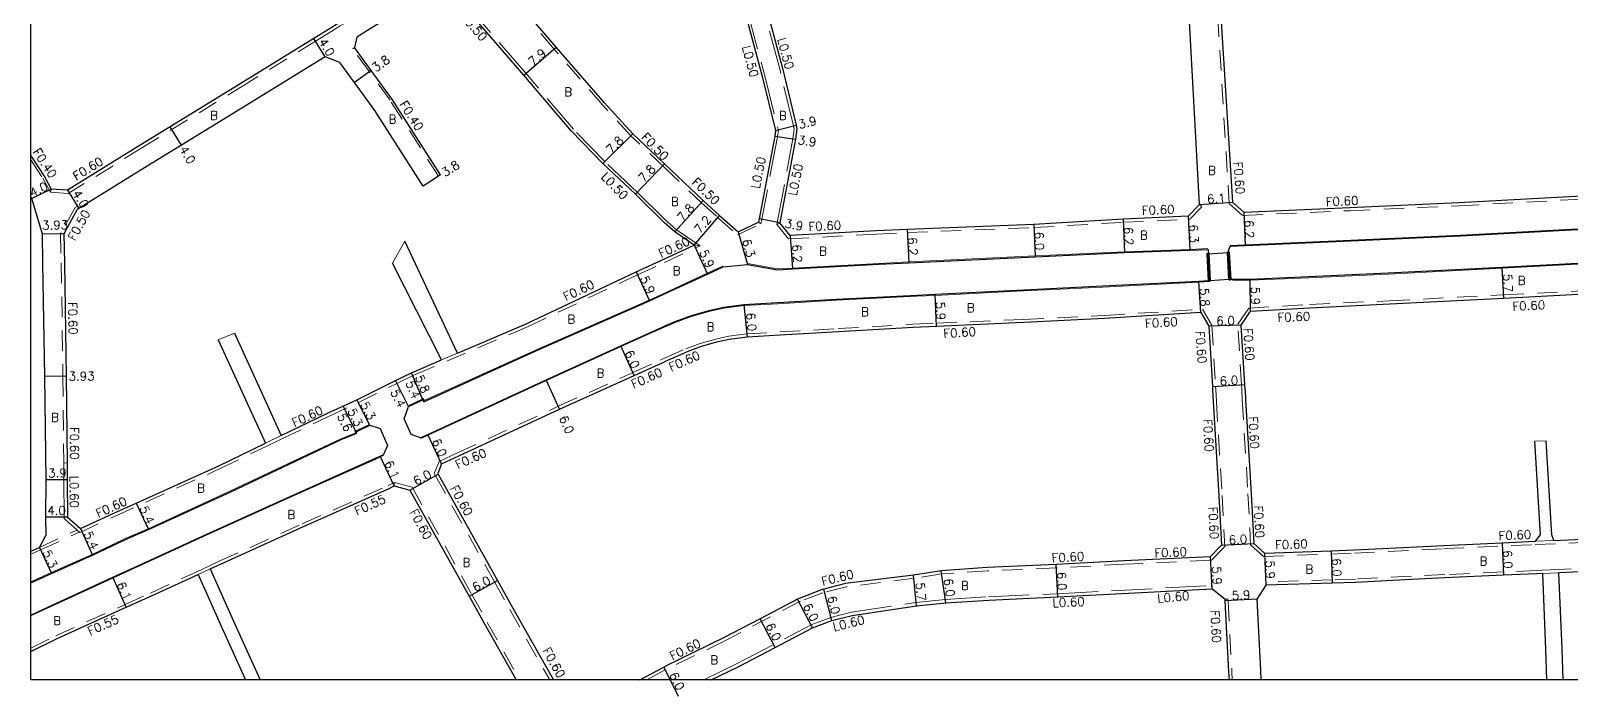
# Model space of a CAD drawing. Header units: metres. Extents: x -1600 to -800, y -111003 to -110400.
# Drawn here: x -1600 to -1315.1, y -111003 to -110879.9 of the extents above; entities that cross this region are included whole.
import ezdxf

# ---------------------------------------------------------------- set-up
doc = ezdxf.new("R2010")
doc.units = ezdxf.units.M
doc.header["$LTSCALE"] = 2.5
doc.linetypes.add('22320', pattern=[2.5, 1.5, -1])
doc.linetypes.add('2233000', pattern=[4, 3, -1])
for name, color, linetype, lineweight in [('2101000', 177, 'Continuous', 30), ('2101001', 1, 'Continuous', 30), ('2102000', 191, 'Continuous', 30), ('2102001', 191, 'Continuous', 9), ('2203000', 5, 'Continuous', 50), ('2232000', 4, '22320', 9), ('2233000', 62, '2233000', 9), ('6132000', 1, '61320', 9), ('9201100', 215, 'Continuous', 30), ('9203500', 155, 'Continuous', 30)]:
    doc.layers.add(name, color=color, linetype=linetype, lineweight=lineweight)
for name, color, linetype in [('9201500', 222, 'Continuous'), ('9202100', 82, 'Continuous'), ('9301100', 77, 'Continuous'), ('999', 7, 'Continuous')]:
    doc.layers.add(name, color=color, linetype=linetype)
doc.styles.add('Dm_Anotation', font='txt.shx', dxfattribs={"bigfont": 'pscdm.shx'})
doc.linetypes.add('61320', pattern='A,0,[3,dmdr.shx,S=0.25,R=0,X=0,Y=0],1.5,[3,dmdr.shx,S=0.25,R=0,X=0,Y=0]', length=1.5)

msp = doc.modelspace()

# ---------------------------------------------------------------- linework, layer by layer
at = {"layer": '2101000'}
for points in [[(-1482.79, -110798.83), (-1482.56, -110798.79), (-1479.16, -110814.89), (-1478.46, -110818.91), (-1475.66, -110834.99), (-1475.35, -110848.55), (-1474.79, -110855.31), (-1474.56, -110856.95), (-1473.77, -110859.74), (-1469.72, -110870.44), (-1468.02, -110876.18), (-1464.82, -110888.14), (-1462.26, -110898.35), (-1462.42, -110899.44), (-1465.28, -110914.69), (-1465.41, -110915.3)], [(-1493.93, -110893.27), (-1502.85, -110882.97), (-1517.48, -110865.84), (-1520.12, -110862.77), (-1522.53, -110859.97), (-1532.25, -110848.7), (-1540.61, -110839.01), (-1553.43, -110824.63)], [(-1381.69, -110850.72), (-1381.07, -110858.54), (-1377.78, -110911.6), (-1375.68, -110913.46), (-1356.05, -110912.6), (-1335.92, -110911.69), (-1314.31, -110910.52), (-1303.69, -110909.96), (-1294.6, -110909.58), (-1279.41, -110908.83), (-1270.8, -110908.33), (-1260.9, -110907.79), (-1245.59, -110906.96), (-1231.73, -110906.2)], [(-1385.96, -110914.22), (-1383.86, -110912.08), (-1386.76, -110858.94), (-1387.31, -110851.9)], [(-1526.18, -110867.99), (-1527.16, -110868.6), (-1531.83, -110871.51), (-1543.08, -110878.51), (-1544.63, -110879.48), (-1547.66, -110881.34), (-1560.68, -110889.35), (-1574.21, -110897.66), (-1579.79, -110901.09), (-1593.22, -110909.4), (-1596.21, -110909.19)], [(-1523.59, -110871), (-1525.09, -110871.93), (-1529.76, -110874.81), (-1529.71, -110874.9), (-1539.7, -110881.12)], [(-1500.01, -110898.46), (-1508.85, -110888.12), (-1523.54, -110871.06), (-1523.59, -110871)], [(-1464.15, -110875.15), (-1460.95, -110887.1), (-1458.48, -110897.4), (-1458.32, -110898.06), (-1458.56, -110900), (-1461.46, -110915.47)], [(-1524.25, -110906.59), (-1533.24, -110892.52), (-1537.05, -110887.28), (-1540.15, -110883.03)], [(-1545.57, -110884.75), (-1558.59, -110892.76), (-1572.12, -110901.07), (-1577.69, -110904.49), (-1591.11, -110912.8), (-1591.44, -110913), (-1593.89, -110917.47), (-1593.78, -110922.86), (-1593.45, -110943.84), (-1593.3, -110959.87), (-1593.27, -110962.96), (-1593.21, -110969.87), (-1590.82, -110972), (-1584.66, -110969.18), (-1580.49, -110967.29), (-1565.24, -110960.37), (-1556.6, -110956.21)], [(-1542.85, -110885.77), (-1545.57, -110884.75)], [(-1527.46, -110908.64), (-1536.38, -110894.66), (-1540.13, -110889.51), (-1542.85, -110885.77)], [(-1482.8, -110904.51), (-1488.67, -110898.98), (-1493.93, -110893.27)], [(-1482.8, -110915.46), (-1488.2, -110910.14), (-1494.21, -110904.47), (-1500.01, -110898.46)], [(-1600, -110903.04), (-1597.42, -110906.97), (-1596.21, -110909.19)], [(-1482.8, -110904.51), (-1475.66, -110911.34), (-1472.64, -110914.07), (-1469.21, -110917.09), (-1465.41, -110915.3)], [(-1598.4, -110975.48), (-1597.18, -110973.18), (-1597.21, -110969.9), (-1597.17, -110962.98), (-1597.38, -110943.89), (-1597.78, -110922.94), (-1597.82, -110917.55), (-1599.8, -110910.95), (-1600, -110910.59)], [(-1385.96, -110914.22), (-1398, -110914.75), (-1414.52, -110915.74), (-1437.95, -110916.65), (-1443.65, -110916.94), (-1459.57, -110917.8), (-1461.46, -110915.47)], [(-1378.22, -110919.77), (-1375.41, -110919.65), (-1355.86, -110918.8), (-1335.58, -110917.88), (-1313.9, -110916.71), (-1303.38, -110916.25), (-1294.26, -110915.74), (-1270.44, -110914.62), (-1260.55, -110913.98), (-1245.22, -110913.15), (-1231.3, -110912.18), (-1226.68, -110911.87)], [(-1477.3, -110919.56), (-1480.89, -110917.12), (-1482.8, -110915.46)], [(-1482.8, -110922.1), (-1477.3, -110919.56)], [(-1378.36, -110925.93), (-1378.62, -110920.94), (-1378.22, -110919.77)], [(-1223.99, -110918.33), (-1230.61, -110918.65), (-1238.55, -110919.04), (-1257.48, -110920.14), (-1273.47, -110921.06), (-1282.91, -110921.42), (-1292.93, -110921.92), (-1311.63, -110922.83), (-1327.88, -110923.68), (-1349, -110924.77), (-1363.65, -110925.45), (-1374.48, -110925.91), (-1378.36, -110925.93)], [(-1521.11, -110939.56), (-1508.38, -110934.12), (-1488.05, -110924.52), (-1482.8, -110922.1)], [(-1482.8, -110928.6), (-1474.83, -110924.92), (-1471.96, -110923.59), (-1467.44, -110923.14), (-1461.93, -110924.13), (-1459.12, -110923.98), (-1443.14, -110923.12), (-1437.64, -110922.84), (-1414.27, -110921.73), (-1397.73, -110920.94), (-1385.67, -110920.52), (-1382.25, -110920.37), (-1382.21, -110921.17)], [(-1381.95, -110926.16), (-1382.21, -110921.17)], [(-1485.58, -110929.88), (-1482.8, -110928.6)], [(-1381.95, -110926.16), (-1382.15, -110926.17), (-1384, -110926.27), (-1401.74, -110927.18), (-1417.58, -110927.96), (-1432.78, -110928.72), (-1436.14, -110928.89), (-1451, -110929.63), (-1461.83, -110930.25), (-1468.12, -110930.6), (-1471.85, -110931.1), (-1474.63, -110931.7), (-1477.89, -110932.63), (-1480.88, -110933.73), (-1482.8, -110934.58)], [(-1375.45, -110946.31), (-1375.5, -110945.35), (-1376.15, -110934.38), (-1374.43, -110931.8), (-1363.46, -110931.15), (-1348.67, -110930.46), (-1327.59, -110929.37), (-1311.49, -110928.53), (-1291.77, -110927.57), (-1282.66, -110927.12)], [(-1530.13, -110949.45), (-1527.48, -110948.16), (-1527.32, -110948.53), (-1506.2, -110938.95), (-1485.58, -110929.88)], [(-1383.64, -110932.06), (-1401.41, -110933.16), (-1416.35, -110933.9), (-1432.49, -110934.61), (-1436.82, -110934.81), (-1450.63, -110935.61), (-1461.43, -110936.23), (-1467.54, -110936.57), (-1470.83, -110937.02), (-1473.18, -110937.52), (-1476.03, -110938.34), (-1478.63, -110939.29), (-1482.8, -110941.14)], [(-1383.64, -110932.06), (-1382.15, -110934.55), (-1381.49, -110945.71), (-1381.46, -110946.31)], [(-1527.94, -110955.23), (-1526.57, -110954.59), (-1523.39, -110953.11), (-1504.7, -110944.48), (-1490.88, -110938.22), (-1485.83, -110935.93), (-1482.8, -110934.58)], [(-1553.69, -110954.81), (-1545.23, -110950.73), (-1539.69, -110948.16), (-1532.55, -110944.62), (-1529.61, -110943.2), (-1524.03, -110940.81)], [(-1524.02, -110960.03), (-1520.86, -110958.55), (-1502.21, -110949.94), (-1488.4, -110943.68), (-1483.37, -110941.4), (-1482.8, -110941.14)], [(-1381.46, -110946.31), (-1381.34, -110948.47), (-1380.29, -110965.95), (-1379.81, -110975.08), (-1381.89, -110977.24), (-1397.77, -110978), (-1410.39, -110978.67), (-1423.11, -110979.23), (-1431.63, -110979.8), (-1436.73, -110980.6), (-1449.32, -110982.19), (-1453.33, -110983.2), (-1453.68, -110983.29), (-1457.88, -110984.91), (-1458.19, -110985.07), (-1465.11, -110988.68), (-1471.91, -110992.23), (-1482.76, -110997.53), (-1482.8, -110997.55)], [(-1375.45, -110946.31), (-1375.35, -110948.11), (-1374.31, -110965.55), (-1373.82, -110974.76), (-1371.82, -110976.58), (-1359.5, -110976.11), (-1355.24, -110975.95), (-1344.94, -110975.43), (-1338.74, -110975.12), (-1327.91, -110974.63), (-1321.8, -110974.36), (-1321.71, -110974.36)], [(-1600, -110982.04), (-1596.19, -110980.3), (-1588.57, -110976.91), (-1582.47, -110974), (-1578.26, -110972.2), (-1563.02, -110965.18), (-1542.59, -110955.54), (-1539.72, -110954.35), (-1539.85, -110954.08), (-1537.28, -110952.89)], [(-1600, -110988), (-1597.64, -110986.89), (-1584.86, -110981.01), (-1580.19, -110978.9), (-1567.47, -110973.01), (-1552.06, -110966.06), (-1536.25, -110959.01), (-1535.37, -110958.6), (-1534.75, -110958.32)], [(-1524.02, -110960.03), (-1524.73, -110961.79), (-1524.64, -110961.96), (-1513.71, -110981.59), (-1510.87, -110986.71), (-1503.35, -111000)], [(-1566.81, -110979.43), (-1564.93, -110978.56), (-1549.56, -110971.63), (-1533.72, -110964.56), (-1532.78, -110964.12)], [(-1532.78, -110964.12), (-1529.88, -110964.87), (-1518.96, -110984.51), (-1516.1, -110989.64), (-1510.24, -111000)], [(-1318.32, -110974.21), (-1306.44, -110973.68), (-1302.92, -110973.53), (-1302.86, -110973.53), (-1285.57, -110972.65), (-1280.93, -110972.33), (-1280.46, -110972.3)], [(-1600, -110976.21), (-1598.4, -110975.48)], [(-1278.19, -110980.37), (-1280.52, -110978.32), (-1285.22, -110978.64), (-1302.61, -110979.52), (-1317.45, -110980.18)], [(-1600, -110994.76), (-1595.13, -110992.34), (-1582.35, -110986.57), (-1577.65, -110984.45), (-1569.08, -110980.48)], [(-1371.6, -110982.48), (-1373.29, -110985.07)], [(-1320.45, -110980.31), (-1321.46, -110980.35), (-1327.64, -110980.63), (-1338.47, -110981.11), (-1344.64, -110981.42), (-1354.99, -110981.95), (-1359.31, -110982.11), (-1371.6, -110982.48)], [(-1474.15, -111000), (-1469.2, -110997.58), (-1462.34, -110994), (-1455.42, -110990.39), (-1451.86, -110989.02), (-1448.13, -110988.08), (-1436.22, -110986.28), (-1430.79, -110985.74), (-1422.83, -110985.22), (-1410.07, -110984.66), (-1381.61, -110983.14)], [(-1379.2, -110985.09), (-1381.61, -110983.14)], [(-1379.2, -110985.09), (-1379.18, -110985.39), (-1378.48, -110998.5), (-1378.41, -111000)], [(-1373.29, -110985.07), (-1372.58, -110998.24), (-1372.5, -111000)], [(-1487.36, -111000), (-1482.95, -110997.62), (-1482.8, -110997.55)]]:
    msp.add_lwpolyline(points, dxfattribs=at)
at = {"layer": '2101000', "flags": 128}
msp.add_lwpolyline([(-1539.7, -110881.12), (-1540.15, -110883.03)], dxfattribs=at)
at = {"layer": '2101001'}
msp.add_lwpolyline([(-1524.25, -110906.59), (-1524.59, -110906.81), (-1527.46, -110908.64)], dxfattribs=at)
at = {"layer": '2102000'}
for points in [[(-1521.11, -110939.56), (-1530.86, -110918.84)], [(-1524.03, -110940.81), (-1533.08, -110922.92)], [(-1565.33, -110937.1), (-1556.6, -110956.21)], [(-1562.35, -110935.87), (-1553.69, -110954.81)], [(-1527.94, -110955.23), (-1529.66, -110954.61), (-1530.93, -110951.73), (-1530.13, -110949.45)], [(-1537.28, -110952.89), (-1535.4, -110953.52), (-1534.04, -110956.61), (-1534.75, -110958.32)], [(-1321.71, -110974.36), (-1320.8, -110973.19), (-1321.83, -110955.84)], [(-1318.32, -110974.21), (-1318.73, -110973.14), (-1319.77, -110955.79)], [(-1566.81, -110979.43), (-1562.49, -110989.11), (-1557.56, -111000)], [(-1569.08, -110980.48), (-1564.74, -110990.21), (-1560.31, -111000)], [(-1320.45, -110980.31), (-1319.85, -110994.32), (-1319.69, -111000)], [(-1317.45, -110980.18), (-1316.85, -110994.25), (-1316.68, -111000)]]:
    msp.add_lwpolyline(points, dxfattribs=at)
at = {"layer": '2102001'}
for points in [[(-1533.08, -110922.92), (-1530.86, -110918.84)], [(-1565.33, -110937.1), (-1562.35, -110935.87)], [(-1319.77, -110955.79), (-1321.83, -110955.84)]]:
    msp.add_lwpolyline(points, dxfattribs=at)
at = {"layer": '2203000'}
for points in [[(-1382.15, -110926.17), (-1382.41, -110921.18), (-1382.21, -110921.17), (-1381.95, -110926.16)], [(-1378.36, -110925.93), (-1378.62, -110920.94), (-1378.42, -110920.93), (-1378.16, -110925.93)]]:
    msp.add_lwpolyline(points, close=True, dxfattribs=at)
at = {"layer": '2232000'}
for points in [[(-1382.51, -110847.87), (-1381.67, -110858.58), (-1378.36, -110911.88), (-1375.9, -110914.07)], [(-1494.3, -110893.6), (-1503.23, -110883.3), (-1517.86, -110866.16), (-1520.5, -110863.09), (-1522.91, -110860.3), (-1532.63, -110849.02)], [(-1525.86, -110868.5), (-1526.84, -110869.11), (-1531.52, -110872.02), (-1542.76, -110879.02), (-1544.32, -110879.99), (-1547.35, -110881.85), (-1560.37, -110889.86), (-1579.47, -110901.6), (-1593.07, -110910.01), (-1596.34, -110909.78)], [(-1524.59, -110906.81), (-1533.57, -110892.75), (-1537.38, -110887.51), (-1540.47, -110883.27)], [(-1482.8, -110905.21), (-1489.03, -110899.33), (-1494.3, -110893.6)], [(-1600, -110903.77), (-1597.77, -110907.18), (-1596.34, -110909.78)], [(-1482.8, -110905.21), (-1476, -110911.71), (-1472.98, -110914.44), (-1469.29, -110917.68), (-1464.97, -110915.65)], [(-1375.9, -110914.07), (-1356.03, -110913.2), (-1335.89, -110912.29), (-1314.28, -110911.12), (-1303.66, -110910.56), (-1294.57, -110910.18), (-1279.38, -110909.43), (-1270.77, -110908.93), (-1260.87, -110908.39), (-1245.55, -110907.55), (-1231.39, -110906.78)], [(-1596.34, -110909.78), (-1596.21, -110909.19)], [(-1591.38, -110912.38), (-1591.81, -110912.64), (-1594.4, -110917.35)], [(-1591.11, -110912.8), (-1591.38, -110912.38)], [(-1461.46, -110915.47), (-1462.02, -110915.73), (-1459.85, -110918.41), (-1443.62, -110917.54), (-1437.93, -110917.25), (-1414.49, -110916.34), (-1397.97, -110915.35), (-1385.69, -110914.81), (-1383.43, -110912.5), (-1383.86, -110912.08)], [(-1594.5, -110917.32), (-1594.4, -110917.35), (-1593.89, -110917.47)], [(-1594.5, -110917.32), (-1594.38, -110922.87), (-1594.05, -110943.85), (-1593.9, -110959.88)], [(-1465.41, -110915.3), (-1464.97, -110915.65)], [(-1482.8, -110922.76), (-1476.19, -110919.71)], [(-1477.3, -110919.56), (-1476.19, -110919.71)], [(-1593.81, -110969.88), (-1593.81, -110970.14), (-1591.42, -110972.27), (-1591.01, -110972.64), (-1590.93, -110972.71), (-1584.42, -110969.72), (-1564.99, -110960.91), (-1556.34, -110956.75), (-1553.43, -110955.35), (-1544.95, -110951.27), (-1539.43, -110948.7), (-1539.42, -110948.7), (-1532.28, -110945.16), (-1528.83, -110943.49), (-1508.14, -110934.67), (-1487.8, -110925.07), (-1482.8, -110922.76)], [(-1374.76, -110931.22), (-1363.5, -110930.55), (-1348.7, -110929.86), (-1327.62, -110928.77), (-1311.52, -110927.93), (-1291.79, -110926.97), (-1282.38, -110926.5)], [(-1482.8, -110940.49), (-1478.86, -110938.74), (-1476.21, -110937.77), (-1473.33, -110936.94), (-1470.93, -110936.43), (-1467.6, -110935.98), (-1461.46, -110935.63), (-1450.67, -110935.02), (-1436.85, -110934.21), (-1432.52, -110934.01), (-1416.38, -110933.31), (-1401.44, -110932.57), (-1383.31, -110931.43), (-1381.56, -110934.36), (-1380.9, -110945.67), (-1380.86, -110946.31)], [(-1376.05, -110946.31), (-1376.1, -110945.39), (-1376.76, -110934.22), (-1374.76, -110931.22)], [(-1524.03, -110940.81), (-1521.11, -110939.56)], [(-1524.49, -110959.58), (-1521.12, -110958), (-1502.46, -110949.39), (-1488.65, -110943.13), (-1483.61, -110940.85), (-1482.8, -110940.49)], [(-1380.86, -110946.31), (-1380.74, -110948.43), (-1379.69, -110965.91), (-1379.2, -110975.31), (-1381.62, -110977.83), (-1381.86, -110977.84), (-1397.73, -110978.6), (-1410.35, -110979.27), (-1423.09, -110979.83), (-1431.58, -110980.4), (-1436.65, -110981.2), (-1449.2, -110982.78), (-1453.5, -110983.86), (-1457.64, -110985.45), (-1471.64, -110992.76), (-1482.8, -110998.22)], [(-1376.05, -110946.31), (-1375.95, -110948.14), (-1374.91, -110965.58), (-1374.41, -110975.04), (-1372.05, -110977.19), (-1355.22, -110976.55), (-1338.71, -110975.72), (-1321.78, -110974.96), (-1302.83, -110974.13), (-1285.54, -110973.25), (-1280.16, -110972.88)], [(-1556.6, -110956.21), (-1553.69, -110954.81)], [(-1593.9, -110959.88), (-1593.3, -110959.87)], [(-1524.49, -110959.58), (-1525.39, -110961.83), (-1525.16, -110962.25), (-1514.24, -110981.88), (-1511.39, -110987), (-1504.04, -111000)], [(-1600, -110994.14), (-1595.37, -110991.84), (-1582.58, -110986.07), (-1577.88, -110983.95), (-1569.31, -110979.98), (-1567.05, -110978.93), (-1565.16, -110978.06), (-1549.79, -110971.13), (-1533.94, -110964.06), (-1532.77, -110963.51)], [(-1532.78, -110964.12), (-1532.77, -110963.51)], [(-1532.77, -110963.51), (-1529.48, -110964.36), (-1518.43, -110984.21), (-1515.58, -110989.35), (-1509.55, -111000)], [(-1593.21, -110969.87), (-1593.81, -110969.88)], [(-1598.4, -110975.48), (-1591.42, -110972.27)], [(-1598.19, -110975.93), (-1591.01, -110972.64)], [(-1321.71, -110974.36), (-1318.32, -110974.21)], [(-1600, -110976.76), (-1598.19, -110975.93)], [(-1569.08, -110980.48), (-1566.81, -110979.43)], [(-1277.61, -110980.08), (-1280.31, -110977.7), (-1285.25, -110978.05), (-1302.64, -110978.92), (-1317.48, -110979.58), (-1320.48, -110979.71), (-1321.48, -110979.75), (-1327.67, -110980.03), (-1338.5, -110980.51), (-1344.67, -110980.82), (-1355.02, -110981.35), (-1359.33, -110981.51), (-1371.62, -110981.88)], [(-1371.62, -110981.88), (-1371.6, -110982.48)], [(-1320.45, -110980.31), (-1317.45, -110980.18)], [(-1378.6, -110985.05), (-1379.2, -110985.09)], [(-1378.6, -110985.05), (-1378.58, -110985.36), (-1377.88, -110998.47), (-1377.81, -111000)], [(-1486.1, -111000), (-1482.8, -110998.22)]]:
    msp.add_lwpolyline(points, dxfattribs=at)
at = {"layer": '2232000', "flags": 128}
msp.add_lwpolyline([(-1540.47, -110883.27), (-1540.15, -110883.03)], dxfattribs=at)
at = {"layer": '2233000'}
for points in [[(-1482.08, -110798.65), (-1478.67, -110814.8), (-1477.97, -110818.83), (-1475.16, -110834.95), (-1474.85, -110848.54), (-1474.85, -110848.51), (-1474.3, -110855.25), (-1474.07, -110856.84), (-1473.29, -110859.58), (-1469.24, -110870.28), (-1467.53, -110876.05), (-1464.33, -110888.01), (-1461.75, -110898.32), (-1461.93, -110899.52), (-1464.79, -110914.78), (-1464.97, -110915.65)], [(-1499.64, -110898.13), (-1508.47, -110887.79), (-1523.16, -110870.73), (-1523.21, -110870.67)], [(-1462.02, -110915.73), (-1459.06, -110899.93), (-1458.83, -110898.09), (-1458.96, -110897.52), (-1461.44, -110887.23), (-1464.69, -110875.07), (-1463.08, -110872.41), (-1462.65, -110872.67)], [(-1482.8, -110914.79), (-1487.85, -110909.79), (-1493.85, -110904.12), (-1499.64, -110898.13)], [(-1476.19, -110919.71), (-1480.59, -110916.72), (-1482.8, -110914.79)], [(-1593.9, -110959.88), (-1593.87, -110962.96), (-1593.81, -110969.88)], [(-1475.52, -111000), (-1469.47, -110997.04), (-1455.67, -110989.84), (-1452.04, -110988.45), (-1448.25, -110987.49), (-1436.31, -110985.69), (-1430.84, -110985.14), (-1422.86, -110984.62), (-1410.11, -110984.06), (-1410.11, -110984.06), (-1381.64, -110982.54)], [(-1381.64, -110982.54), (-1381.61, -110983.14)]]:
    msp.add_lwpolyline(points, dxfattribs=at)
at = {"layer": '6132000'}
for points in [[(-1378.22, -110919.62), (-1375.42, -110919.5), (-1355.86, -110918.65), (-1335.59, -110917.73), (-1313.91, -110916.56), (-1303.38, -110916.1), (-1294.27, -110915.59), (-1270.45, -110914.47), (-1260.55, -110913.83), (-1245.23, -110913), (-1231.31, -110912.03), (-1226.69, -110911.72)], [(-1223.98, -110918.48), (-1230.6, -110918.8), (-1238.54, -110919.19), (-1257.47, -110920.29), (-1273.46, -110921.21), (-1282.91, -110921.57), (-1292.92, -110922.07), (-1311.63, -110922.98), (-1327.88, -110923.83), (-1349, -110924.92), (-1363.64, -110925.6), (-1374.47, -110926.06), (-1377.75, -110926.08)], [(-1467.43, -110922.98), (-1461.92, -110923.98), (-1459.13, -110923.83), (-1443.15, -110922.97), (-1437.65, -110922.69), (-1414.28, -110921.58), (-1397.74, -110920.79), (-1385.67, -110920.37), (-1382.32, -110920.22)], [(-1482.8, -110928.43), (-1474.89, -110924.78), (-1472, -110923.45)], [(-1530.19, -110949.31), (-1527.4, -110947.96), (-1527.24, -110948.33), (-1506.26, -110938.81), (-1485.64, -110929.74), (-1482.8, -110928.43)], [(-1381.95, -110926.31), (-1382.15, -110926.32), (-1383.99, -110926.42), (-1401.73, -110927.32), (-1417.57, -110928.11), (-1432.78, -110928.87), (-1436.13, -110929.04), (-1450.99, -110929.78), (-1461.82, -110930.4), (-1468.1, -110930.75), (-1471.82, -110931.25), (-1474.6, -110931.84), (-1477.84, -110932.77), (-1480.83, -110933.87), (-1482.8, -110934.74)], [(-1482.8, -110934.74), (-1485.76, -110936.06), (-1490.82, -110938.35), (-1504.64, -110944.62), (-1523.33, -110953.24), (-1526.5, -110954.73), (-1527.88, -110955.37)], [(-1600, -110981.88), (-1596.25, -110980.16), (-1588.64, -110976.77), (-1582.53, -110973.86), (-1578.32, -110972.07), (-1563.08, -110965.04), (-1542.66, -110955.41), (-1539.92, -110954.27), (-1540.05, -110954.01), (-1537.35, -110952.75)], [(-1534.69, -110958.45), (-1535.31, -110958.73), (-1536.19, -110959.14), (-1552, -110966.2), (-1567.41, -110973.15), (-1580.13, -110979.04), (-1584.8, -110981.15), (-1597.58, -110987.02), (-1600, -110988.17)]]:
    msp.add_lwpolyline(points, dxfattribs=at)
at = {"layer": '9201100'}
for points in [[(-1545.57, -110884.75), (-1547.66, -110881.34)], [(-1508.85, -110888.12), (-1502.85, -110882.97)], [(-1537.05, -110887.28), (-1540.13, -110889.51)], [(-1572.12, -110901.07), (-1574.21, -110897.66)], [(-1494.21, -110904.47), (-1488.67, -110898.98)], [(-1462.42, -110899.44), (-1458.56, -110900)], [(-1462.26, -110898.35), (-1458.48, -110897.4)], [(-1488.2, -110910.14), (-1482.8, -110904.51)], [(-1524.25, -110906.59), (-1527.46, -110908.64)], [(-1596.21, -110909.19), (-1599.8, -110910.95)], [(-1593.22, -110909.4), (-1591.11, -110912.8)], [(-1480.89, -110917.12), (-1475.66, -110911.34)], [(-1383.86, -110912.08), (-1377.78, -110911.6)], [(-1477.3, -110919.56), (-1472.64, -110914.07)], [(-1385.96, -110914.22), (-1385.67, -110920.52)], [(-1375.68, -110913.46), (-1375.41, -110919.65)], [(-1469.21, -110917.09), (-1467.44, -110923.14)], [(-1461.46, -110915.47), (-1465.28, -110914.69)], [(-1437.95, -110916.65), (-1437.64, -110922.84)], [(-1414.52, -110915.74), (-1414.27, -110921.73)], [(-1398, -110914.75), (-1397.73, -110920.94)], [(-1593.89, -110917.47), (-1597.82, -110917.55)], [(-1477.3, -110919.56), (-1474.83, -110924.92)], [(-1459.57, -110917.8), (-1459.12, -110923.98)], [(-1488.05, -110924.52), (-1485.58, -110929.88)], [(-1327.59, -110929.37), (-1327.88, -110923.68)], [(-1432.49, -110934.61), (-1432.78, -110928.72)], [(-1383.64, -110932.06), (-1384, -110926.27)], [(-1374.43, -110931.8), (-1374.48, -110925.91)], [(-1468.12, -110930.6), (-1467.54, -110936.57)], [(-1376.15, -110934.38), (-1382.15, -110934.55)], [(-1488.4, -110943.68), (-1490.88, -110938.22)], [(-1593.45, -110943.84), (-1597.38, -110943.89)], [(-1530.13, -110949.45), (-1532.55, -110944.62)], [(-1527.48, -110948.16), (-1529.61, -110943.2)], [(-1527.32, -110948.53), (-1529.61, -110943.2)], [(-1502.21, -110949.94), (-1504.7, -110944.48)], [(-1381.49, -110945.71), (-1375.5, -110945.35)], [(-1537.28, -110952.89), (-1539.69, -110948.16)], [(-1539.85, -110954.08), (-1542.22, -110949.34)], [(-1539.72, -110954.35), (-1542.22, -110949.34)], [(-1524.02, -110960.03), (-1526.57, -110954.59)], [(-1532.78, -110964.12), (-1535.37, -110958.6)], [(-1529.88, -110964.87), (-1524.64, -110961.96)], [(-1593.27, -110962.96), (-1597.17, -110962.98)], [(-1580.49, -110967.29), (-1578.26, -110972.2)], [(-1593.21, -110969.87), (-1597.21, -110969.9)], [(-1590.82, -110972), (-1588.57, -110976.91)], [(-1598.4, -110975.48), (-1596.19, -110980.3)], [(-1379.81, -110975.08), (-1373.82, -110974.76)], [(-1371.82, -110976.58), (-1371.6, -110982.48)], [(-1359.5, -110976.11), (-1359.31, -110982.11)], [(-1327.91, -110974.63), (-1327.64, -110980.63)], [(-1430.79, -110985.74), (-1431.63, -110979.8)], [(-1410.07, -110984.66), (-1410.39, -110978.67)], [(-1381.89, -110977.24), (-1381.61, -110983.14)], [(-1582.35, -110986.57), (-1584.86, -110981.01)], [(-1518.96, -110984.51), (-1513.71, -110981.59)], [(-1436.22, -110986.28), (-1436.73, -110980.6)], [(-1455.42, -110990.39), (-1458.19, -110985.07)], [(-1451.86, -110989.02), (-1453.33, -110983.2)], [(-1373.29, -110985.07), (-1379.18, -110985.39)], [(-1462.34, -110994), (-1465.11, -110988.68)], [(-1482.95, -110997.62), (-1480.31, -111003.01)]]:
    msp.add_lwpolyline(points, dxfattribs=at)
at = {"layer": '9301100'}
msp.add_lwpolyline([(-1382.21, -110921.17), (-1378.62, -110920.94), (-1378.36, -110925.93), (-1381.95, -110926.16)], close=True, dxfattribs=at)
at = {"layer": '999'}
msp.add_lwpolyline([(-1600, -110400), (-800, -110400), (-800, -111000), (-1600, -111000)], close=True, dxfattribs=at)

# ---------------------------------------------------------------- texts
at = {"layer": '9201500', "style": 'Dm_Anotation'}
for s, rotation, p in [('4.0', 301.5994, (-1546.85, -110881.92)), ('3.8', 36.0545, (-1536.18, -110887.63)), ('7.9', 40.6124, (-1507.13, -110886.51)), ('3.9', 14.0527, (-1457.85, -110898.07)), ('7.8', 44.6713, (-1492.65, -110902.78)), ('3.9', 351.6073, (-1458.24, -110900.86)), ('4.0', 301.5576, (-1572.59, -110901.83)), ('3.8', 32.5512, (-1523.4, -110907)), ('7.8', 46.1541, (-1486.68, -110908.08)), ('4.0', 26.1072, (-1599.74, -110910.75)), ('4.0', 301.7529, (-1592.36, -110910)), ('6.1', 4.5374, (-1382.42, -110911.87)), ('7.8', 47.829, (-1479.42, -110915.35)), ('7.2', 49.695, (-1476.25, -110917.55)), ('3.93', 1.2004, (-1597.9, -110916.71)), ('3.9', 348.4597, (-1460.69, -110916.24)), ('6.2', 272.484, (-1397.84, -110916.24)), ('6.3', 272.6283, (-1385.79, -110915.77)), ('6.2', 272.4864, (-1375.52, -110914.95)), ('6.3', 286.3357, (-1468.48, -110918.69)), ('6.2', 274.1642, (-1459.2, -110919.47)), ('6.2', 272.9098, (-1437.78, -110918.14)), ('6.0', 272.3648, (-1414.36, -110917.13)), ('5.9', 294.7786, (-1476.42, -110920.87)), ('5.9', 294.7798, (-1487.39, -110925.71)), ('5.7', 272.9865, (-1327.72, -110924.92)), ('5.8', 273.5419, (-1383.82, -110927.56)), ('5.9', 270.4395, (-1374.36, -110927.25)), ('5.9', 272.8648, (-1432.62, -110930.06)), ('6.0', 275.4854, (-1467.72, -110932.15)), ('6.0', 1.5513, (-1380.75, -110934.41)), ('6.0', 294.3851, (-1490.21, -110939.45)), ('3.93', 0.7173, (-1593, -110944.64)), ('5.4', 293.2165, (-1530.73, -110945.03)), ('5.8', 293.2165, (-1528.98, -110943.98)), ('6.0', 3.3894, (-1380.1, -110945.53)), ('5.3', 297.0008, (-1539.12, -110949.05)), ('5.4', 296.5859, (-1533.56, -110946.74)), ('5.6', 296.5848, (-1543.41, -110951.19)), ('5.3', 296.5848, (-1541.48, -110950.26)), ('6.0', 294.5796, (-1502.35, -110951.55)), ('6.0', 295.0903, (-1525.88, -110955.82)), ('6.1', 295.0629, (-1534.66, -110959.87)), ('3.9', 0.3629, (-1596.8, -110962.54)), ('6.0', 29.0914, (-1528.71, -110964.11)), ('4.0', 0.3789, (-1596.94, -110969.47)), ('5.4', 294.4078, (-1579.95, -110968.25)), ('5.4', 294.6117, (-1590.27, -110972.96)), ('6.0', 3.0316, (-1378.42, -110974.9)), ('5.3', 294.6363, (-1597.87, -110976.39)), ('6.0', 272.5505, (-1327.74, -110976.03)), ('5.9', 272.719, (-1381.54, -110979.02)), ('5.9', 272.1742, (-1371.67, -110977.93)), ('6.0', 271.8284, (-1359.35, -110977.51)), ('6.1', 294.2885, (-1584.17, -110982.29)), ('6.0', 29.0919, (-1517.78, -110983.74)), ('5.7', 275.1487, (-1436.35, -110982.04)), ('6.0', 278.0656, (-1431.16, -110981.33)), ('6.0', 273.063, (-1410.22, -110980.06)), ('6.0', 284.1929, (-1452.7, -110984.67)), ('5.9', 3.0793, (-1377.84, -110985.22)), ('6.0', 297.5692, (-1457.24, -110986.35)), ('6.0', 297.5691, (-1464.16, -110989.96)), ('6.0', 296.0394, (-1481.97, -110999.04))]:
    msp.add_text(s, height=1.6, rotation=rotation, dxfattribs=at).set_placement(p)
at = {"layer": '9202100', "style": 'Dm_Anotation'}
for p in [(-1501.33, -110892.04), (-1566.83, -110896.39), (-1533.83, -110897.08), (-1461.66, -110896.42), (-1382.29, -110906.55), (-1481.62, -110912.31), (-1394.89, -110918.53), (-1454.22, -110921.48), (-1481.29, -110925.1), (-1325.01, -110926.92), (-1446.44, -110932.71), (-1426.9, -110931.96), (-1500.77, -110934.08), (-1475.02, -110935.46), (-1495.36, -110944.05), (-1596.25, -110952.24), (-1569.25, -110965.31), (-1552.54, -110970.21), (-1520.16, -110979.06), (-1364.28, -110980.32), (-1332.07, -110978.81), (-1427.99, -110983.35), (-1595.86, -110989.84), (-1474.31, -110997.1)]:
    msp.add_text('B', height=1.6, dxfattribs=at).set_placement(p)
at = {"layer": '9203500', "style": 'Dm_Anotation'}
for s, rotation, p in [('L0.50', 310.7346, (-1520.56, -110877.48)), ('L0.50', 284.9769, (-1468.48, -110882.89)), ('L0.50', 284.9755, (-1461.95, -110881.43)), ('F0.40', 302.5512, (-1531.89, -110893.52)), ('F0.50', 313.9672, (-1487.22, -110899.72)), ('F0.40', 303.2279, (-1599.72, -110902.31)), ('F0.60', 31.7593, (-1591.57, -110907.68)), ('L0.50', 78.4597, (-1465.26, -110909.24)), ('L0.50', 77.9456, (-1458.42, -110910.54)), ('F0.60', 274.4548, (-1377.58, -110904.2)), ('L0.50', 313.9999, (-1494.67, -110907.03)), ('F0.50', 316.1445, (-1477.9, -110908.09)), ('F0.60', 2.4862, (-1360.48, -110912.35)), ('F0.50', 61.1922, (-1591.84, -110918.91)), ('F0.60', 2.486, (-1394.49, -110913.98)), ('F0.60', 3.0763, (-1456.13, -110916.96)), ('F0.60', 24.7779, (-1483.45, -110921.95)), ('F0.60', 25.2576, (-1501.07, -110929.96)), ('F0.60', 270.9174, (-1593.07, -110930.11)), ('F0.60', 2.9887, (-1325.94, -110931.72)), ('F0.60', 3.5692, (-1393.88, -110934.87)), ('F0.60', 2.408, (-1369.4, -110933.77)), ('F0.60', 3.5692, (-1431.18, -110936.72)), ('F0.60', 274.4548, (-1384.6, -110935.5)), ('F0.60', 274.4548, (-1375.76, -110934.99)), ('F0.60', 23.9647, (-1481.57, -110942.98)), ('F0.60', 24.3852, (-1488.53, -110946.15)), ('F0.60', 25.6966, (-1551.23, -110953.28)), ('F0.60', 273.0275, (-1374.75, -110951.29)), ('F0.60', 270.5171, (-1592.74, -110953.22)), ('F0.60', 273.0275, (-1383.17, -110951.82)), ('F0.60', 24.0556, (-1521.05, -110961.03)), ('L0.60', 270.5171, (-1592.8, -110962.23)), ('F0.60', 299.0919, (-1522.51, -110964.56)), ('F0.60', 24.6364, (-1587.52, -110970.03)), ('F0.55', 24.0556, (-1539.69, -110969.59)), ('F0.60', 299.0919, (-1530.03, -110968.95)), ('F0.60', 273.0275, (-1382.21, -110967.99)), ('F0.60', 273.0275, (-1373.8, -110967.77)), ('F0.60', 2.1741, (-1369.86, -110975.84)), ('F0.60', 2.5525, (-1328.51, -110974.13)), ('F0.60', 3.0621, (-1411.16, -110978.24)), ('F0.60', 2.7191, (-1392.17, -110977.34)), ('F0.60', 14.2024, (-1453.52, -110982.6)), ('L0.60', 2.5042, (-1411.03, -110986.56)), ('L0.60', 5.0964, (-1391.61, -110985.73)), ('F0.55', 24.2886, (-1589.05, -110991.82)), ('L0.60', 14.206, (-1451.44, -110991.02)), ('F0.60', 273.0793, (-1381.82, -110987.16)), ('F0.60', 299.49, (-1505.44, -110994.58)), ('F0.60', 26.0415, (-1481.35, -110996.42))]:
    msp.add_text(s, height=1.6, rotation=rotation, dxfattribs=at).set_placement(p)

doc.saveas('drawing.dxf')
